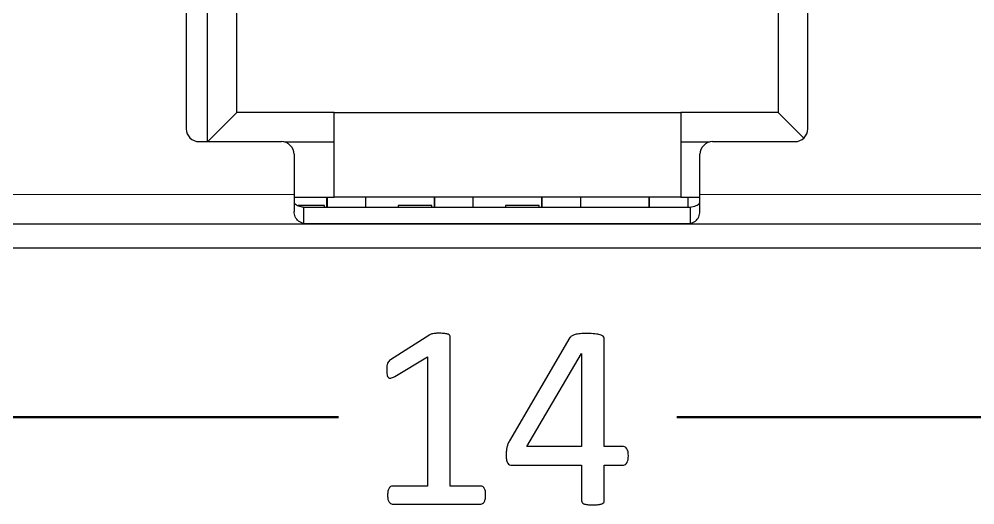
# Model space of a CAD drawing. Extents: x -260425 to 1294666, y -169889 to -2349.
# Drawn here: x 1001555.3 to 1001668.3, y -26643.9 to -26586.5 of the extents above; entities that cross this region are included whole.
import ezdxf

# ---------------------------------------------------------------- set-up
doc = ezdxf.new("R2010")
doc.units = 0
doc.header["$LTSCALE"] = 100
doc.layers.add('case', color=7, linetype='Continuous')
doc.layers.add('marking', color=7, linetype='Continuous')

# ---------------------------------------------------------------- blocks, each defined once
blk = doc.blocks.new('АТС')
at = {"layer": 'case', "lineweight": 25}
for points in [[(3124, -129.01), (3124, -129.01), (3124, -111.66), (3124, -111.66)], [(3188, -111.66), (3188, -111.66), (3188, -129.01), (3188, -129.01)], [(3120.5, -132.46), (3120.5, -132.46), (3120.5, -115.16), (3120.5, -115.16)], [(3118, -116.61), (3118, -116.61), (3118, -130.96), (3118, -130.96)], [(3191.5, -130.96), (3191.5, -130.96), (3191.5, -116.61), (3191.5, -116.61)], [(3120.55, -132.46), (3120.55, -132.46), (3124, -129.01), (3124, -129.01)], [(3135.5, -129.01), (3135.5, -129.01), (3124, -129.01), (3124, -129.01)], [(3135.5, -132.51), (3135.5, -132.51), (3135.5, -129.01), (3135.5, -129.01)], [(3135.5, -129.01), (3135.5, -129.01), (3176.5, -129.01), (3176.5, -129.01)], [(3188, -129.01), (3188, -129.01), (3176.5, -129.01), (3176.5, -129.01)], [(3176.5, -129.01), (3176.5, -129.01), (3176.5, -132.51), (3176.5, -132.51)], [(3191.03, -132.03), (3191.03, -132.03), (3188, -129.01), (3188, -129.01)], [(3119.5, -132.46), (3119.5, -132.46), (3129.25, -132.46), (3129.25, -132.46)], [(3135.5, -132.51), (3135.5, -132.51), (3129.63, -132.51), (3129.63, -132.51)], [(3135.5, -139.01), (3135.5, -139.01), (3135.5, -132.51), (3135.5, -132.51)], [(3176.5, -132.51), (3176.5, -132.51), (3176.5, -139.01), (3176.5, -139.01)], [(3179.87, -132.51), (3179.87, -132.51), (3176.5, -132.51), (3176.5, -132.51)], [(3180.25, -132.46), (3180.25, -132.46), (3190, -132.46), (3190, -132.46)], [(3130.75, -133.96), (3130.75, -133.96), (3130.75, -138.71), (3130.75, -138.71)], [(3178.75, -138.71), (3178.75, -138.71), (3178.75, -133.96), (3178.75, -133.96)], [(3130.75, -138.71), (3130.75, -138.71), (3130.75, -140.71), (3130.75, -140.71)], [(3130.75, -139.01), (3130.75, -139.01), (3135.5, -139.01), (3135.5, -139.01)], [(3134.6, -139.01), (3134.6, -139.01), (3134.6, -140.19), (3134.6, -140.19)], [(3134.65, -139.01), (3134.65, -139.01), (3134.65, -140.19), (3134.65, -140.19)], [(3176.5, -139.01), (3176.5, -139.01), (3135.5, -139.01), (3135.5, -139.01)], [(3139.25, -140.19), (3139.25, -140.19), (3139.25, -139.01), (3139.25, -139.01)], [(3147.3, -139.01), (3147.3, -139.01), (3147.3, -140.19), (3147.3, -140.19)], [(3147.35, -139.01), (3147.35, -139.01), (3147.35, -140.19), (3147.35, -140.19)], [(3151.95, -140.19), (3151.95, -140.19), (3151.95, -139.01), (3151.95, -139.01)], [(3160, -139.01), (3160, -139.01), (3160, -140.19), (3160, -140.19)], [(3160.05, -139.01), (3160.05, -139.01), (3160.05, -140.19), (3160.05, -140.19)], [(3164.65, -140.19), (3164.65, -140.19), (3164.65, -139.01), (3164.65, -139.01)], [(3172.7, -139.01), (3172.7, -139.01), (3172.7, -140.19), (3172.7, -140.19)], [(3172.75, -139.01), (3172.75, -139.01), (3172.75, -140.19), (3172.75, -140.19)], [(3176.5, -139.01), (3176.5, -139.01), (3178.75, -139.01), (3178.75, -139.01)], [(3177.35, -140.19), (3177.35, -140.19), (3177.35, -139.01), (3177.35, -139.01)], [(3178.75, -140.71), (3178.75, -140.71), (3178.75, -138.71), (3178.75, -138.71)], [(3134.35, -140.01), (3134.35, -140.01), (3131.22, -140.01), (3131.22, -140.01)], [(3134.35, -140.19), (3134.35, -140.19), (3134.35, -140.01), (3134.35, -140.01)], [(3147.05, -140.01), (3147.05, -140.01), (3143.05, -140.01), (3143.05, -140.01)], [(3143.05, -140.01), (3143.05, -140.01), (3143.05, -140.19), (3143.05, -140.19)], [(3147.05, -140.19), (3147.05, -140.19), (3147.05, -140.01), (3147.05, -140.01)], [(3159.75, -140.01), (3159.75, -140.01), (3155.75, -140.01), (3155.75, -140.01)], [(3155.75, -140.01), (3155.75, -140.01), (3155.75, -140.19), (3155.75, -140.19)], [(3159.75, -140.19), (3159.75, -140.19), (3159.75, -140.01), (3159.75, -140.01)], [(3131.92, -142.17), (3131.92, -142.17), (3131.92, -140.19), (3131.92, -140.19)], [(3131.92, -140.19), (3131.92, -140.19), (3177.58, -140.19), (3177.58, -140.19)], [(3177.58, -140.19), (3177.58, -140.19), (3177.58, -142.17), (3177.58, -142.17)], [(3212.25, -142.21), (3212.25, -142.21), (3097.25, -142.21), (3097.25, -142.21)], [(3177.58, -142.17), (3177.58, -142.17), (3131.92, -142.17), (3131.92, -142.17)], [(1965, -145.01), (1965, -145.01), (3427, -145.01), (3427, -145.01)]]:
    blk.add_open_spline(points, degree=3, dxfattribs=at)
for points, knots in [([(3118, -130.96), (3118, -131.35), (3118.16, -131.74), (3118.44, -132.02), (3118.44, -132.02), (3118.72, -132.3), (3119.1, -132.46), (3119.5, -132.46)], [0, 0, 0, 0, 0.333333, 0.333333, 0.333333, 0.333333, 1, 1, 1, 1]), ([(3190, -132.46), (3190.4, -132.46), (3190.78, -132.3), (3191.06, -132.02), (3191.06, -132.02), (3191.34, -131.74), (3191.5, -131.35), (3191.5, -130.96)], [0, 0, 0, 0, 0.333333, 0.333333, 0.333333, 0.333333, 1, 1, 1, 1]), ([(3130.75, -133.96), (3130.75, -133.56), (3130.59, -133.18), (3130.31, -132.9), (3130.31, -132.9), (3130.03, -132.62), (3129.65, -132.46), (3129.25, -132.46)], [0, 0, 0, 0, 0.333333, 0.333333, 0.333333, 0.333333, 1, 1, 1, 1]), ([(3180.25, -132.46), (3179.85, -132.46), (3179.47, -132.62), (3179.19, -132.9), (3179.19, -132.9), (3178.91, -133.18), (3178.75, -133.56), (3178.75, -133.96)], [0, 0, 0, 0, 0.333333, 0.333333, 0.333333, 0.333333, 1, 1, 1, 1]), ([(3130.75, -139.56), (3130.76, -139.62), (3130.77, -139.67), (3130.8, -139.72), (3130.8, -139.72), (3130.83, -139.78), (3130.88, -139.83), (3130.93, -139.87), (3130.93, -139.87), (3131.07, -139.98), (3131.24, -140.05), (3131.41, -140.1), (3131.41, -140.1), (3131.58, -140.14), (3131.75, -140.17), (3131.92, -140.19)], [0, 0, 0, 0, 0.2, 0.2, 0.2, 0.2, 0.4, 0.4, 0.4, 0.4, 0.6, 0.6, 0.6, 0.6, 1, 1, 1, 1]), ([(3177.58, -140.19), (3177.83, -140.15), (3178.08, -140.12), (3178.31, -140.02), (3178.31, -140.02), (3178.39, -139.99), (3178.47, -139.95), (3178.54, -139.89), (3178.54, -139.89), (3178.61, -139.84), (3178.68, -139.78), (3178.71, -139.7), (3178.71, -139.7), (3178.73, -139.66), (3178.74, -139.61), (3178.75, -139.56)], [0, 0, 0, 0, 0.2, 0.2, 0.2, 0.2, 0.4, 0.4, 0.4, 0.4, 0.6, 0.6, 0.6, 0.6, 1, 1, 1, 1]), ([(3131.92, -142.17), (3131.71, -142.09), (3131.49, -142.01), (3131.29, -141.86), (3131.29, -141.86), (3131.13, -141.74), (3130.98, -141.57), (3130.9, -141.35), (3130.9, -141.35), (3130.82, -141.16), (3130.78, -140.94), (3130.75, -140.71)], [0, 0, 0, 0, 0.25, 0.25, 0.25, 0.25, 0.5, 0.5, 0.5, 0.5, 1, 1, 1, 1]), ([(3177.58, -142.17), (3177.79, -142.09), (3178.01, -142.01), (3178.21, -141.86), (3178.21, -141.86), (3178.37, -141.74), (3178.52, -141.57), (3178.6, -141.35), (3178.6, -141.35), (3178.68, -141.16), (3178.72, -140.93), (3178.75, -140.71)], [0, 0, 0, 0, 0.25, 0.25, 0.25, 0.25, 0.5, 0.5, 0.5, 0.5, 1, 1, 1, 1])]:
    blk.add_open_spline(points, degree=3, knots=knots, dxfattribs=at)
at = {"layer": 'case', "lineweight": 18}
for points in [[(3096.75, -138.71), (3096.75, -138.71), (3130.75, -138.71), (3130.75, -138.71)], [(3178.75, -138.71), (3178.75, -138.71), (3212.75, -138.71), (3212.75, -138.71)]]:
    blk.add_open_spline(points, degree=3, dxfattribs=at)
at = {"layer": 'marking'}
for points, knots in [([(3153.4, -174.27), (3153.4, -174.47), (3153.39, -174.63), (3153.35, -174.76), (3153.35, -174.76), (3153.32, -174.89), (3153.28, -175.01), (3153.23, -175.08), (3153.23, -175.08), (3153.18, -175.17), (3153.12, -175.23), (3153.05, -175.26), (3153.05, -175.26), (3152.98, -175.3), (3152.92, -175.32), (3152.85, -175.32), (3152.85, -175.32), (3152.85, -175.32), (3142.37, -175.32), (3142.37, -175.32), (3142.37, -175.32), (3142.3, -175.32), (3142.23, -175.3), (3142.17, -175.26), (3142.17, -175.26), (3142.11, -175.23), (3142.05, -175.17), (3141.99, -175.08), (3141.99, -175.08), (3141.94, -175.01), (3141.89, -174.89), (3141.86, -174.76), (3141.86, -174.76), (3141.83, -174.63), (3141.81, -174.47), (3141.81, -174.27), (3141.81, -174.27), (3141.81, -174.08), (3141.83, -173.93), (3141.86, -173.79), (3141.86, -173.79), (3141.89, -173.66), (3141.93, -173.54), (3141.98, -173.46), (3141.98, -173.46), (3142.02, -173.37), (3142.08, -173.31), (3142.15, -173.26), (3142.15, -173.26), (3142.22, -173.21), (3142.29, -173.19), (3142.37, -173.19), (3142.37, -173.19), (3142.37, -173.19), (3146.54, -173.19), (3146.54, -173.19), (3146.54, -173.19), (3146.54, -173.19), (3146.54, -157.92), (3146.54, -157.92), (3146.54, -157.92), (3146.54, -157.92), (3142.67, -160.24), (3142.67, -160.24), (3142.67, -160.24), (3142.47, -160.34), (3142.31, -160.4), (3142.19, -160.42), (3142.19, -160.42), (3142.07, -160.44), (3141.98, -160.42), (3141.9, -160.35), (3141.9, -160.35), (3141.83, -160.28), (3141.78, -160.17), (3141.76, -160.02), (3141.76, -160.02), (3141.73, -159.87), (3141.72, -159.67), (3141.72, -159.43), (3141.72, -159.43), (3141.72, -159.26), (3141.72, -159.1), (3141.74, -158.98), (3141.74, -158.98), (3141.76, -158.86), (3141.78, -158.75), (3141.81, -158.67), (3141.81, -158.67), (3141.84, -158.59), (3141.89, -158.52), (3141.95, -158.45), (3141.95, -158.45), (3142, -158.39), (3142.07, -158.33), (3142.17, -158.27), (3142.17, -158.27), (3142.17, -158.27), (3146.79, -155.31), (3146.79, -155.31), (3146.79, -155.31), (3146.84, -155.28), (3146.88, -155.25), (3146.95, -155.23), (3146.95, -155.23), (3147.01, -155.21), (3147.09, -155.19), (3147.18, -155.17), (3147.18, -155.17), (3147.27, -155.15), (3147.38, -155.14), (3147.51, -155.13), (3147.51, -155.13), (3147.63, -155.12), (3147.78, -155.12), (3147.97, -155.12), (3147.97, -155.12), (3148.22, -155.12), (3148.43, -155.14), (3148.59, -155.16), (3148.59, -155.16), (3148.76, -155.18), (3148.88, -155.2), (3148.98, -155.24), (3148.98, -155.24), (3149.07, -155.28), (3149.13, -155.33), (3149.16, -155.38), (3149.16, -155.38), (3149.2, -155.44), (3149.21, -155.49), (3149.21, -155.56), (3149.21, -155.56), (3149.21, -155.56), (3149.21, -173.19), (3149.21, -173.19), (3149.21, -173.19), (3149.21, -173.19), (3152.84, -173.19), (3152.84, -173.19), (3152.84, -173.19), (3152.93, -173.19), (3153, -173.21), (3153.07, -173.26), (3153.07, -173.26), (3153.15, -173.31), (3153.21, -173.37), (3153.25, -173.46), (3153.25, -173.46), (3153.3, -173.54), (3153.34, -173.66), (3153.37, -173.79), (3153.37, -173.79), (3153.39, -173.93), (3153.4, -174.08), (3153.4, -174.27)], [0, 0, 0, 0, 0.025, 0.025, 0.025, 0.025, 0.05, 0.05, 0.05, 0.05, 0.075, 0.075, 0.075, 0.075, 0.1, 0.1, 0.1, 0.1, 0.125, 0.125, 0.125, 0.125, 0.15, 0.15, 0.15, 0.15, 0.175, 0.175, 0.175, 0.175, 0.2, 0.2, 0.2, 0.2, 0.225, 0.225, 0.225, 0.225, 0.25, 0.25, 0.25, 0.25, 0.275, 0.275, 0.275, 0.275, 0.3, 0.3, 0.3, 0.3, 0.325, 0.325, 0.325, 0.325, 0.35, 0.35, 0.35, 0.35, 0.375, 0.375, 0.375, 0.375, 0.4, 0.4, 0.4, 0.4, 0.425, 0.425, 0.425, 0.425, 0.45, 0.45, 0.45, 0.45, 0.475, 0.475, 0.475, 0.475, 0.5, 0.5, 0.5, 0.5, 0.525, 0.525, 0.525, 0.525, 0.55, 0.55, 0.55, 0.55, 0.575, 0.575, 0.575, 0.575, 0.6, 0.6, 0.6, 0.6, 0.625, 0.625, 0.625, 0.625, 0.65, 0.65, 0.65, 0.65, 0.675, 0.675, 0.675, 0.675, 0.7, 0.7, 0.7, 0.7, 0.725, 0.725, 0.725, 0.725, 0.75, 0.75, 0.75, 0.75, 0.775, 0.775, 0.775, 0.775, 0.8, 0.8, 0.8, 0.8, 0.825, 0.825, 0.825, 0.825, 0.85, 0.85, 0.85, 0.85, 0.875, 0.875, 0.875, 0.875, 0.9, 0.9, 0.9, 0.9, 0.925, 0.925, 0.925, 0.925, 0.95, 0.95, 0.95, 0.95, 1, 1, 1, 1]), ([(3170.28, -169.62), (3170.28, -169.96), (3170.23, -170.23), (3170.13, -170.42), (3170.13, -170.42), (3170.02, -170.62), (3169.88, -170.71), (3169.7, -170.71), (3169.7, -170.71), (3169.7, -170.71), (3167.43, -170.71), (3167.43, -170.71), (3167.43, -170.71), (3167.43, -170.71), (3167.43, -174.93), (3167.43, -174.93), (3167.43, -174.93), (3167.43, -175.02), (3167.41, -175.08), (3167.37, -175.14), (3167.37, -175.14), (3167.32, -175.2), (3167.25, -175.25), (3167.14, -175.29), (3167.14, -175.29), (3167.04, -175.33), (3166.9, -175.36), (3166.73, -175.38), (3166.73, -175.38), (3166.56, -175.4), (3166.34, -175.41), (3166.08, -175.41), (3166.08, -175.41), (3165.82, -175.41), (3165.6, -175.4), (3165.44, -175.38), (3165.44, -175.38), (3165.27, -175.36), (3165.13, -175.33), (3165.03, -175.29), (3165.03, -175.29), (3164.93, -175.25), (3164.86, -175.2), (3164.82, -175.14), (3164.82, -175.14), (3164.78, -175.08), (3164.76, -175.02), (3164.76, -174.93), (3164.76, -174.93), (3164.76, -174.93), (3164.76, -170.71), (3164.76, -170.71), (3164.76, -170.71), (3164.76, -170.71), (3156.55, -170.71), (3156.55, -170.71), (3156.55, -170.71), (3156.42, -170.71), (3156.32, -170.7), (3156.24, -170.67), (3156.24, -170.67), (3156.16, -170.63), (3156.09, -170.58), (3156.02, -170.5), (3156.02, -170.5), (3155.95, -170.42), (3155.91, -170.3), (3155.88, -170.14), (3155.88, -170.14), (3155.85, -169.99), (3155.84, -169.79), (3155.84, -169.54), (3155.84, -169.54), (3155.84, -169.34), (3155.85, -169.17), (3155.86, -169.02), (3155.86, -169.02), (3155.87, -168.86), (3155.89, -168.72), (3155.92, -168.59), (3155.92, -168.59), (3155.95, -168.46), (3155.99, -168.34), (3156.04, -168.22), (3156.04, -168.22), (3156.09, -168.1), (3156.15, -167.97), (3156.23, -167.84), (3156.23, -167.84), (3156.23, -167.84), (3163.38, -155.64), (3163.38, -155.64), (3163.38, -155.64), (3163.44, -155.55), (3163.51, -155.48), (3163.62, -155.42), (3163.62, -155.42), (3163.72, -155.36), (3163.84, -155.3), (3164, -155.27), (3164, -155.27), (3164.16, -155.23), (3164.36, -155.19), (3164.58, -155.18), (3164.58, -155.18), (3164.82, -155.16), (3165.09, -155.16), (3165.41, -155.16), (3165.41, -155.16), (3165.75, -155.16), (3166.06, -155.17), (3166.31, -155.19), (3166.31, -155.19), (3166.57, -155.22), (3166.78, -155.26), (3166.94, -155.29), (3166.94, -155.29), (3167.1, -155.34), (3167.22, -155.39), (3167.3, -155.46), (3167.3, -155.46), (3167.39, -155.53), (3167.43, -155.61), (3167.43, -155.7), (3167.43, -155.7), (3167.43, -155.7), (3167.43, -168.52), (3167.43, -168.52), (3167.43, -168.52), (3167.43, -168.52), (3169.7, -168.52), (3169.7, -168.52), (3169.7, -168.52), (3169.87, -168.52), (3170.01, -168.61), (3170.12, -168.79), (3170.12, -168.79), (3170.23, -168.97), (3170.28, -169.25), (3170.28, -169.62)], [0, 0, 0, 0, 0.027778, 0.027778, 0.027778, 0.027778, 0.055556, 0.055556, 0.055556, 0.055556, 0.083333, 0.083333, 0.083333, 0.083333, 0.111111, 0.111111, 0.111111, 0.111111, 0.138889, 0.138889, 0.138889, 0.138889, 0.166667, 0.166667, 0.166667, 0.166667, 0.194444, 0.194444, 0.194444, 0.194444, 0.222222, 0.222222, 0.222222, 0.222222, 0.25, 0.25, 0.25, 0.25, 0.277778, 0.277778, 0.277778, 0.277778, 0.305556, 0.305556, 0.305556, 0.305556, 0.333333, 0.333333, 0.333333, 0.333333, 0.361111, 0.361111, 0.361111, 0.361111, 0.388889, 0.388889, 0.388889, 0.388889, 0.416667, 0.416667, 0.416667, 0.416667, 0.444444, 0.444444, 0.444444, 0.444444, 0.472222, 0.472222, 0.472222, 0.472222, 0.5, 0.5, 0.5, 0.5, 0.527778, 0.527778, 0.527778, 0.527778, 0.555556, 0.555556, 0.555556, 0.555556, 0.583333, 0.583333, 0.583333, 0.583333, 0.611111, 0.611111, 0.611111, 0.611111, 0.638889, 0.638889, 0.638889, 0.638889, 0.666667, 0.666667, 0.666667, 0.666667, 0.694444, 0.694444, 0.694444, 0.694444, 0.722222, 0.722222, 0.722222, 0.722222, 0.75, 0.75, 0.75, 0.75, 0.777778, 0.777778, 0.777778, 0.777778, 0.805556, 0.805556, 0.805556, 0.805556, 0.833333, 0.833333, 0.833333, 0.833333, 0.861111, 0.861111, 0.861111, 0.861111, 0.888889, 0.888889, 0.888889, 0.888889, 0.916667, 0.916667, 0.916667, 0.916667, 0.944444, 0.944444, 0.944444, 0.944444, 1, 1, 1, 1]), ([(3164.76, -157.5), (3164.76, -157.5), (3164.73, -157.5), (3164.73, -157.5), (3164.73, -157.5), (3164.73, -157.5), (3158.28, -168.52), (3158.28, -168.52), (3158.28, -168.52), (3158.28, -168.52), (3164.76, -168.52), (3164.76, -168.52), (3164.76, -168.52), (3164.76, -168.52), (3164.76, -157.5), (3164.76, -157.5)], [0, 0, 0, 0, 0.2, 0.2, 0.2, 0.2, 0.4, 0.4, 0.4, 0.4, 0.6, 0.6, 0.6, 0.6, 1, 1, 1, 1])]:
    blk.add_open_spline(points, degree=3, knots=knots, dxfattribs=at)
at = {"layer": 'marking', "lineweight": 50}
for points in [[(3136, -165.03), (3136, -165.03), (2992.5, -165.03), (2992.5, -165.03)], [(3319.5, -165.03), (3319.5, -165.03), (3176, -165.03), (3176, -165.03)]]:
    blk.add_open_spline(points, degree=3, dxfattribs=at)

msp = doc.modelspace()

# ---------------------------------------------------------------- block references
msp.add_blockref('АТС', (998457.03, -26468.52))

doc.saveas('drawing.dxf')
